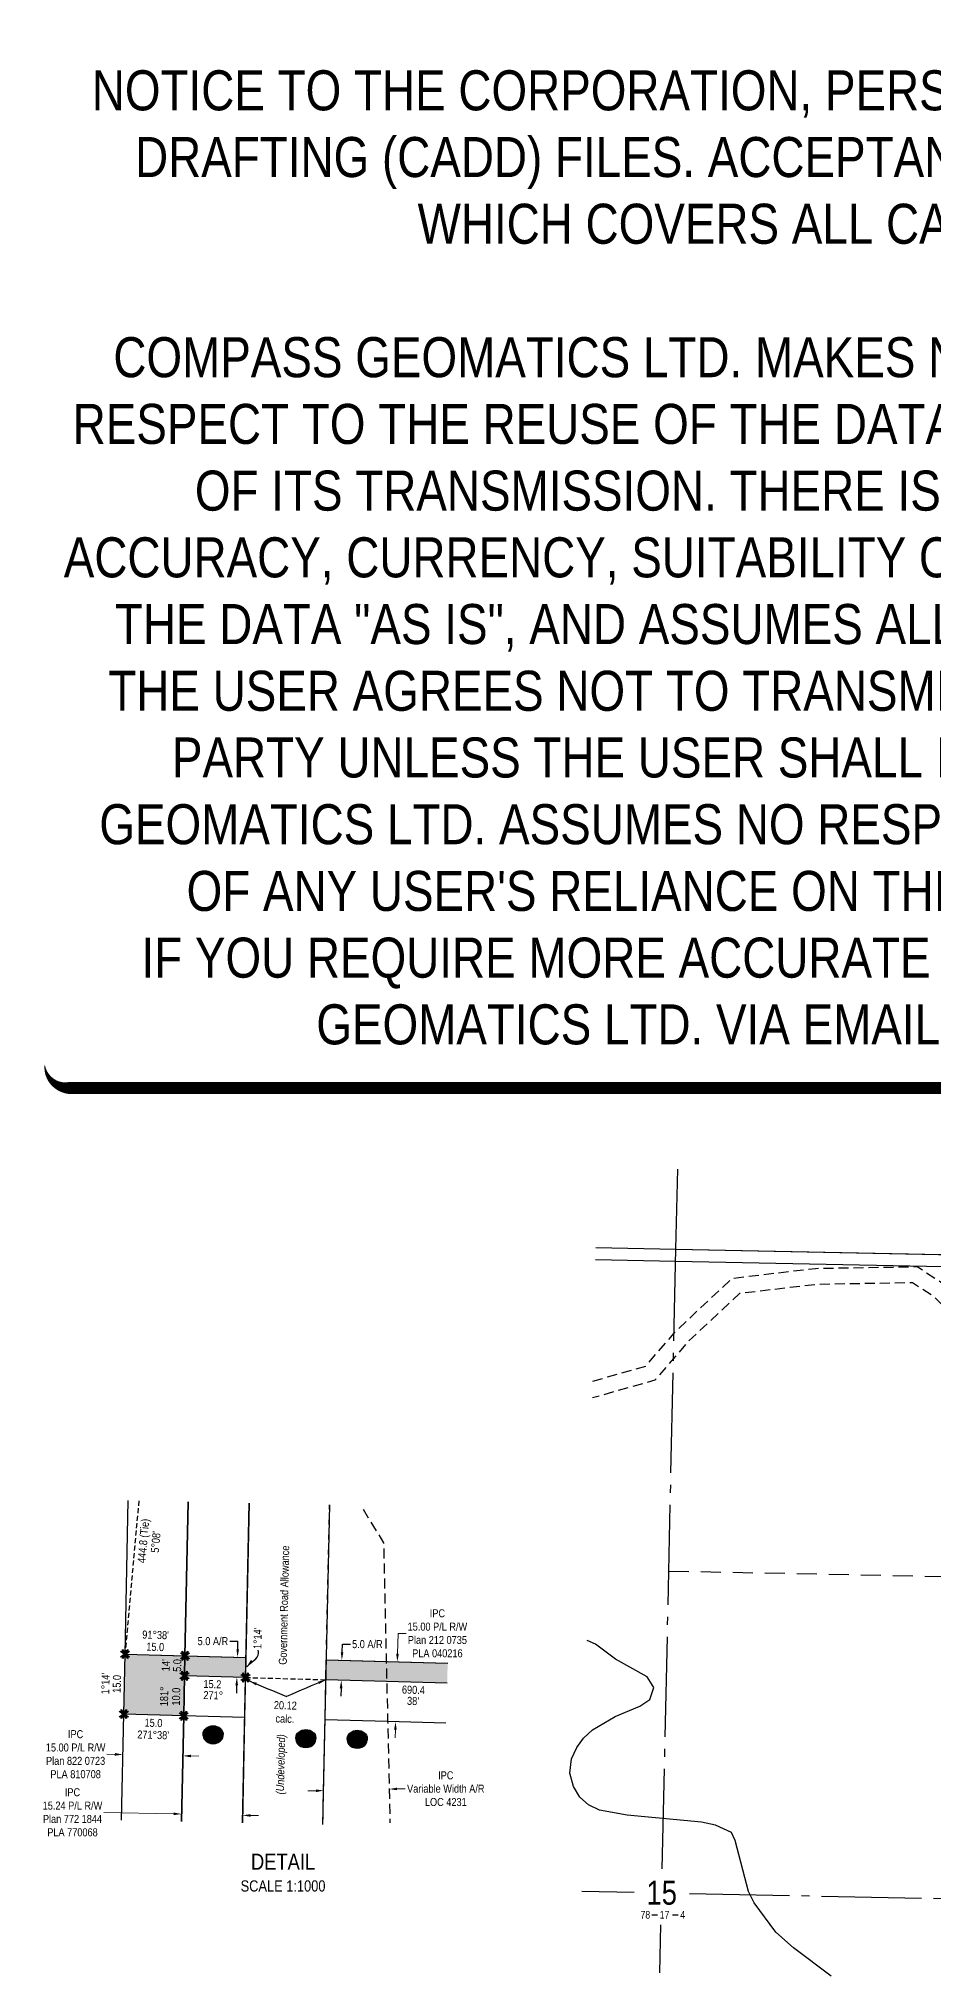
# Model space of a CAD drawing. Extents: x 401671 to 405002, y 6180217 to 6182685.
# Drawn here: x 401671 to 402789, y 6180265 to 6182685 of the extents above; entities that cross this region are included whole.
import ezdxf
from ezdxf.enums import TextEntityAlignment as Align

# ---------------------------------------------------------------- set-up
doc = ezdxf.new("R2010")
doc.units = 0
doc.header["$LTSCALE"] = 5
doc.header["$PDSIZE"] = 0.5
for name, pattern in [('foc-ACCESSROAD', [3.75, 2.5, -1.25]), ('foc-LSD', [8, 5, -3]), ('foc-QUARTERLINE', [33, 25, -3, 2, -3]), ('foc-TIELINE', [1.875, 1.25, -0.625]), ('foc-TRAV', [1.875, 1.25, -0.625])]:
    doc.linetypes.add(name, pattern=pattern)
doc.layers.get('Defpoints').update_dxf_attribs({"color": 9})
for name, color, linetype in [('10', 1, 'Continuous'), ('9', 3, 'Continuous'), ('C-AR', 13, 'foc-ACCESSROAD'), ('C-RW', 13, 'Continuous'), ('DETAIL-T', 7, 'Continuous'), ('L-BD', 7, 'Continuous'), ('L-BD1', 253, 'Continuous'), ('L-MON', 1, 'Continuous'), ('L-QSEC', 8, 'foc-QUARTERLINE'), ('L-ROAD-T', 7, 'Continuous'), ('L-SEC', 7, 'Continuous'), ('L-SECLBL', 7, 'Continuous'), ('L-SECTION-LSD', 7, 'foc-LSD'), ('L-TIE', 7, 'foc-TIELINE'), ('P-CROSSINGS', 250, 'Continuous'), ('P-PROPOSED', 10, 'Continuous'), ('P-PROPOSED-H', 21, 'Continuous'), ('P-TRAV', 4, 'foc-TRAV'), ('P-TXT', 4, 'Continuous'), ('T-WATER', 160, 'Continuous')]:
    doc.layers.add(name, color=color, linetype=linetype)
for name, color, linetype, lineweight in [('C-AR-T', 13, 'Continuous', 9), ('C-RW-T', 13, 'Continuous', 9), ('T-TEXT', 48, 'Continuous', 18)]:
    doc.layers.add(name, color=color, linetype=linetype, lineweight=lineweight)
doc.layers.add('DISCLAIMER', color=7, linetype='Continuous', plot=False)
doc.styles.add('80', font='ARIALN.TTF', dxfattribs={"height": 10})
doc.styles.add('80CG', font='ARIALN.TTF', dxfattribs={"height": 10})
doc.styles.add('80L', font='ARIALN.TTF', dxfattribs={"height": 10})
doc.styles.add('80LS', font='ARIALNI.TTF', dxfattribs={"height": 10})
doc.styles.add('Crossing', font='ARIALN.TTF', dxfattribs={"height": 10})
doc.styles.add('foc-LtypeFont', font='ARIALN.TTF', dxfattribs={"height": 7.35})
doc.styles.add('SIMPLEX', font='ARIALN.TTF')
doc.linetypes.add('foc-TOPO-flowdirection-NOLINE', pattern='A,0,[">",foc-LtypeFont,S=0.3,R=0,X=0,Y=-0.945],-20,[">",foc-LtypeFont,S=0.3,R=0,X=0,Y=-0.945],0', length=20)
doc.dimstyles.new('Compass 5 000', dxfattribs={"dimscale": 5, "dimtxt": 9, "dimasz": 2, "dimexe": 0.2, "dimexo": 0.0625, "dimgap": 0.5, "dimtad": 0, "dimtih": 1, "dimtoh": 1, "dimzin": 0, "dimdsep": 46, "dimtxsty": '80CG', "dimcen": 0.1, "dimse1": 1, "dimse2": 1, "dimclrd": 256, "dimclrt": 256, "dimaunit": 1, "dimadec": 4, "dimazin": 0, "dimtfac": 0.06, "dimtofl": 0, "dimtmove": 0, "dimatfit": 1, "dimfxl": 0.2, "dimtolj": 1, "dimtzin": 0, "dimlwd": -1, "dimarcsym": 0})

# ---------------------------------------------------------------- blocks, each defined once
blk = doc.blocks.new('L-SECLBL')
at = {"layer": '9', "color": 7}
for p, q in [((-5.1, -27.8), (-12.3, -27.8)), ((20.7, -27.8), (13.5, -27.8))]:
    blk.add_line(p, q, dxfattribs=at)
at = {"layer": '10', "color": 2, "style": 'SIMPLEX'}
blk.add_attdef('SEC', text='', height=30, dxfattribs=at).set_placement((0, 0), align=Align.MIDDLE)
at = {"layer": '10', "color": 5, "style": '80L'}
blk.add_attdef('TWP', text='', height=9.5, dxfattribs=at).set_placement((-14.4, -27.4), align=Align.MIDDLE_RIGHT)
blk.add_attdef('RGE', text='', height=9.5, dxfattribs=at).set_placement((3.6, -27.4), align=Align.MIDDLE_CENTER)
blk.add_attdef('MER', text='', height=9.5, dxfattribs=at).set_placement((23.2, -27.4), align=Align.MIDDLE_LEFT)
blk = doc.blocks.new('TEMP')
h = blk.add_hatch(color=255)
h.dxf.hatch_style = 1
h.paths.add_polyline_path([(0, 0.25), (-0.67, 1.15), (-0.67, 0.67), (-1.15, 0.67), (-0.25, 0), (-1.15, -0.67), (-0.67, -0.67), (-0.67, -1.15), (0, -0.25), (0.67, -1.15), (0.67, -0.67), (1.15, -0.67), (0.25, 0), (1.15, 0.67), (0.67, 0.67), (0.67, 1.15)])
h.paths.add_polyline_path([(0.57, 0.85), (0.57, 0.57), (0.85, 0.57), (0.08, 0), (0.85, -0.57), (0.57, -0.57), (0.57, -0.85), (0, -0.08), (-0.57, -0.85), (-0.57, -0.57), (-0.85, -0.57), (-0.08, 0), (-0.85, 0.57), (-0.57, 0.57), (-0.57, 0.85), (0, 0.08)], flags=16)
h = blk.add_hatch(color=1)
h.dxf.hatch_style = 1
h.paths.add_polyline_path([(0, 0.08), (-0.57, 0.85), (-0.57, 0.57), (-0.85, 0.57), (-0.08, 0), (-0.85, -0.57), (-0.57, -0.57), (-0.57, -0.85), (0, -0.08), (0.57, -0.85), (0.57, -0.57), (0.85, -0.57), (0.08, 0), (0.85, 0.57), (0.57, 0.57), (0.57, 0.85)])
at = {"color": 1}
for p, q in [((-0.08, 0), (0.08, 0)), ((0, 0.08), (0, -0.08))]:
    blk.add_line(p, q, dxfattribs=at)
at = {"color": 255, "flags": 128}
blk.add_lwpolyline([(-0.25, 0), (-1.15, 0.67), (-0.67, 0.67), (-0.67, 1.15), (0, 0.25), (0.67, 1.15), (0.67, 0.67), (1.15, 0.67), (0.25, 0), (1.15, -0.67), (0.67, -0.67), (0.67, -1.15), (0, -0.25), (-0.67, -1.15), (-0.67, -0.67), (-1.15, -0.67)], close=True, dxfattribs=at)
at = {"color": 1, "flags": 128}
blk.add_lwpolyline([(-0.08, 0), (-0.85, 0.57), (-0.57, 0.57), (-0.57, 0.85), (0, 0.08), (0.57, 0.85), (0.57, 0.57), (0.85, 0.57), (0.08, 0), (0.85, -0.57), (0.57, -0.57), (0.57, -0.85), (0, -0.08), (-0.57, -0.85), (-0.57, -0.57), (-0.85, -0.57)], close=True, dxfattribs=at)
blk = doc.blocks.new('*D433')
at = {"layer": 'C-AR-T', "transparency": 16777216}
for p, q in [((402119.1, 6180498.6), (402129.1, 6180498.8)), ((402017.5, 6180496.3), (402007.5, 6180496))]:
    blk.add_line(p, q, dxfattribs=at)
for points in [[(402017.5, 6180497.9), (402017.5, 6180494.6), (402027.5, 6180496.5)], [(402119.1, 6180500.2), (402119.1, 6180496.9), (402109.1, 6180498.3)]]:
    blk.add_solid(points, dxfattribs=at)
at = {"layer": 'Defpoints', "color": 0, "transparency": 16777216}
for p in [(402027.3, 6180506), (402108.9, 6180507.8), (402109.1, 6180498.3)]:
    blk.add_point(p, dxfattribs=at)
at = {"layer": 'C-AR-T', "transparency": 16777216, "insert": (402179.9, 6180498.8), "char_height": 10, "attachment_point": 5, "style": '80CG'}
blk.add_mtext('\\A1;IPC\\PVariable Width A/R\\PLOC 4231', dxfattribs=at)
blk = doc.blocks.new('*D434')
at = {"layer": 'C-RW-T', "transparency": 16777216}
for p, q in [((401766.3, 6180541.7), (401756.3, 6180541.9)), ((401861.2, 6180539.7), (401871.2, 6180539.4))]:
    blk.add_line(p, q, dxfattribs=at)
for points in [[(401766.3, 6180543.4), (401766.2, 6180540), (401776.3, 6180541.5)], [(401861.3, 6180541.3), (401861.2, 6180538), (401851.2, 6180539.9)]]:
    blk.add_solid(points, dxfattribs=at)
at = {"layer": 'Defpoints', "color": 0, "transparency": 16777216}
for p in [(401776.3, 6180541.5), (401775.3, 6180496.3), (401850.3, 6180494.7)]:
    blk.add_point(p, dxfattribs=at)
at = {"layer": 'C-RW-T', "transparency": 16777216, "insert": (401717.2, 6180541.9), "char_height": 10, "attachment_point": 5, "style": '80CG'}
blk.add_mtext('\\A1;IPC\\P15.00 P/L R/W\\PPlan 822 0723\\PPLA 810708', dxfattribs=at)
blk = doc.blocks.new('*D435')
at = {"layer": 'C-RW-T', "transparency": 16777216}
for p, q in [((401839.7, 6180467.4), (401752.3, 6180469.3)), ((401935.8, 6180465.4), (401945.8, 6180465.2))]:
    blk.add_line(p, q, dxfattribs=at)
for points in [[(401839.7, 6180469.1), (401839.6, 6180465.8), (401849.7, 6180467.2)], [(401935.9, 6180467), (401935.8, 6180463.7), (401925.8, 6180465.6)]]:
    blk.add_solid(points, dxfattribs=at)
at = {"layer": 'Defpoints', "color": 0, "transparency": 16777216}
for p in [(401849.7, 6180467.5), (401849.7, 6180467.2), (401925.8, 6180465.9)]:
    blk.add_point(p, dxfattribs=at)
at = {"layer": 'C-RW-T', "transparency": 16777216, "insert": (401713.3, 6180469.3), "char_height": 10, "attachment_point": 5, "style": '80CG'}
blk.add_mtext('\\A1;IPC\\P15.24 P/L R/W\\PPlan 772 1844\\PPLA 770068', dxfattribs=at)
blk = doc.blocks.new('xing2')
h = blk.add_hatch(color=50)
h.dxf.hatch_style = 1
edge = h.paths.add_edge_path()
edge.add_ellipse((0, 0), major_axis=(-12.5, 0), ratio=0.816297, start_angle=0, end_angle=360)
h = blk.add_hatch(color=250)
h.dxf.hatch_style = 1
edge = h.paths.add_edge_path()
edge.add_ellipse((0, -2), major_axis=(-12.5, 0), ratio=0.816297, start_angle=0, end_angle=180)
edge.add_line((12.5, -2), (12.5, 0))
edge.add_ellipse((0, 0), major_axis=(-12.5, 0), ratio=0.816297, start_angle=0, end_angle=180, ccw=False)
edge.add_line((-12.5, 0), (-12.5, -2))
at = {"color": 250}
blk.add_ellipse((0, 0), major_axis=(-12.5, 0), ratio=0.816297, dxfattribs=at)
blk.add_ellipse((0, -2), major_axis=(-12.5, 0), ratio=0.816297, start_param=0, end_param=3.141593, dxfattribs=at)
at = {"color": 250, "style": 'Crossing'}
blk.add_attdef('CROSSING', text='', height=9, dxfattribs=at).set_placement((0.1, 0), align=Align.MIDDLE_CENTER)
at = {"color": 250, "style": 'Crossing', "flags": 1}
for tag, p in [('DESCRIPTION', (0.1, -25.8)), ('OWNER', (0.1, -12.5)), ('LOCATION', (0.1, -39.3)), ('DWG_REF', (0.1, -52.8))]:
    blk.add_attdef(tag, text='', height=9, dxfattribs=at).set_placement(p, align=Align.MIDDLE_CENTER)
blk = doc.blocks.new('*D473')
at = {"layer": 'C-RW-T', "transparency": 16777216}
for p, q in [((402119.6, 6180667.4), (402120.3, 6180692.9)), ((402120.3, 6180692.9), (402130.3, 6180692.9)), ((402116.9, 6180572.5), (402116.6, 6180562.5))]:
    blk.add_line(p, q, dxfattribs=at)
for points in [[(402117.9, 6180667.4), (402121.2, 6180667.3), (402119.3, 6180657.4)], [(402115.2, 6180572.5), (402118.5, 6180572.4), (402117.2, 6180582.5)]]:
    blk.add_solid(points, dxfattribs=at)
at = {"layer": 'Defpoints', "color": 0, "transparency": 16777216}
for p in [(402119.3, 6180657.4), (402170.7, 6180655.9), (402168.6, 6180581)]:
    blk.add_point(p, dxfattribs=at)
at = {"layer": 'C-RW-T', "transparency": 16777216, "insert": (402169.4, 6180692.9), "char_height": 10, "attachment_point": 5, "style": '80CG'}
blk.add_mtext('\\A1;IPC\\P15.00 P/L R/W\\PPlan 212 0735\\PPLA 040216', dxfattribs=at)
blk = doc.blocks.new('*D476')
at = {"layer": 'Defpoints', "color": 0, "transparency": 16777216}
for p in [(402050, 6180659.4), (402067.7, 6180658.9), (402066.9, 6180633.9)]:
    blk.add_point(p, dxfattribs=at)
at = {"layer": 'P-TXT', "transparency": 16777216}
for p, q in [((402050.3, 6180669.4), (402050.6, 6180679.4)), ((402050.6, 6180679.4), (402060.6, 6180679.4)), ((402049, 6180624.4), (402048.7, 6180614.4))]:
    blk.add_line(p, q, dxfattribs=at)
for points in [[(402048.6, 6180669.4), (402051.9, 6180669.3), (402050, 6180659.4)], [(402047.3, 6180624.4), (402050.7, 6180624.3), (402049.3, 6180634.4)]]:
    blk.add_solid(points, dxfattribs=at)
at = {"layer": 'P-TXT', "transparency": 16777216, "insert": (402081.9, 6180679.4), "char_height": 10, "attachment_point": 5, "style": '80CG'}
blk.add_mtext('\\A1;5.0 A/R', dxfattribs=at)
blk = doc.blocks.new('*D477')
at = {"layer": 'Defpoints', "color": 0, "transparency": 16777216}
for p in [(401912.3, 6180663.3), (401919.5, 6180663.1), (401911.6, 6180638.3)]:
    blk.add_point(p, dxfattribs=at)
at = {"layer": 'P-TXT', "transparency": 16777216}
for p, q in [((401910.1, 6180683.1), (401920.1, 6180683.1)), ((401919.8, 6180673.1), (401920.1, 6180683.1)), ((401918.5, 6180628.1), (401918.3, 6180618.1))]:
    blk.add_line(p, q, dxfattribs=at)
for points in [[(401918.2, 6180673.1), (401921.5, 6180673), (401919.5, 6180663.1)], [(401916.9, 6180628.1), (401920.2, 6180628), (401918.8, 6180638.1)]]:
    blk.add_solid(points, dxfattribs=at)
at = {"layer": 'P-TXT', "transparency": 16777216, "insert": (401888.8, 6180683.1), "char_height": 10, "attachment_point": 5, "style": '80CG'}
blk.add_mtext('\\A1;5.0 A/R', dxfattribs=at)
blk = doc.blocks.new('Disclaimer_Legal')
at = {"layer": 'DISCLAIMER', "color": 254, "flags": 128}
blk.add_lwpolyline([(-3612.9, -1104.6, 37.5, 37.5, 0), (4096.1, -1104.6, 37.5, 37.5, 0.414214), (4171.1, -1029.6, 37.5, 37.5, 0), (4171.1, 2078.7, 37.5, 0, 0.414214), (4096.1, 2153.7, 0, 0, 0), (-3612.9, 2153.7, 0, 0, 0.414214), (-3687.9, 2078.7, 0, 0, 0), (-3687.9, -1029.6, 0, 37.5, 0.414214)], format="xyseb", close=True, dxfattribs=at)
at = {"layer": 'DISCLAIMER', "color": 254, "insert": (241.6, 533.9), "char_height": 125, "width": 7717.568, "attachment_point": 5, "style": '80'}
blk.add_mtext('NOTICE TO THE CORPORATION, PERSON &/OR PERSONS REGARDING THIS COMPUTER AIDED DESIGN AND DRAFTING (CADD) FILES. ACCEPTANCE OF THE CADD DATA IS BASED ON THE FOLLOWING DISCLAIMER WHICH COVERS ALL CADD DATA RECIEVED FROM COMPASS GEOMATICS LTD.\\P{\\fArial Narrow|b1|i0|c0|p34;DISCLAIMER}\\PCOMPASS GEOMATICS LTD. MAKES NO REPRESENTATION OR WARRANTIES, EXPRESS OR IMPLIED, WITH RESPECT TO THE REUSE OF THE DATA PROVIDED HEREWITH, REGARDLESS OF ITS FORMAT OR THE MEANS OF ITS TRANSMISSION. THERE IS NO GUARANTEE OR REPRESENTATION TO THE USER AS TO THE ACCURACY, CURRENCY, SUITABILITY OR RELIABILITY OF THIS DATA FOR ANY PURPOSE. THE USER ACCEPTS THE DATA "AS IS", AND ASSUMES ALL RISKS ASSOCIATED WITH ITS USE. BY ACCEPTANCE OF THIS DATA, THE USER AGREES NOT TO TRANSMIT THIS DATA OR PROVIDE ACCESS OR ANY PART OF IT TO ANOTHER PARTY UNLESS THE USER SHALL INCLUDE WITH THE DATA A COPY OF THIS DISCLAIMER. COMPASS GEOMATICS LTD. ASSUMES NO RESPONSIBILITY FOR ACTUAL OR CONSEQUENTIAL DAMAGE AS A RESULT OF ANY USER\'S RELIANCE ON THIS DATA. THIS CADD FILE IS FOR ILLUSTRATION PURPOSES ONLY.\\PIF YOU REQUIRE MORE ACCURATE INFORMATION, PLEASE CONTACT DARCI ANGLEHART AT COMPASS GEOMATICS LTD. VIA EMAIL: darci.anglehart@compassgeomatics.ca OR CELL: 506-961-7292', dxfattribs=at)

msp = doc.modelspace()

# ---------------------------------------------------------------- hatches: boundary and pattern name
at = {"layer": 'P-PROPOSED-H'}
h = msp.add_hatch(color=256, dxfattribs=at)
h.dxf.hatch_style = 1
h.paths.add_polyline_path([(401852.309, 6180589.98), (401777.366, 6180592.11), (401778.977, 6180667.066), (401853.921, 6180664.937)])
h = msp.add_hatch(color=256, dxfattribs=at)
h.dxf.hatch_style = 1
h.paths.add_polyline_path([(401853.921, 6180664.937), (401930.066, 6180662.774), (401929.529, 6180637.788), (401853.384, 6180639.951)])
h = msp.add_hatch(color=256, dxfattribs=at)
h.dxf.hatch_style = 1
h.paths.add_polyline_path([(402181.567, 6180630.626), (402030.053, 6180634.931), (402030.59, 6180659.916), (402182.277, 6180655.606)])

# ---------------------------------------------------------------- linework, layer by layer
at = {"layer": 'C-AR', "flags": 128}
for points in [[(402363.831, 6181008.076), (402429.907, 6181026.861), (402465.131, 6181067.729), (402468.321, 6181071.43), (402538.019, 6181136.58), (402642.065, 6181148.865), (402769.257, 6181151.124), (402803.672, 6181128.39), (402861.883, 6181070.536), (402890.739, 6181066.222), (403002.392, 6181090.396), (403241.005, 6181142.112), (403259.886, 6181144.709), (403268.099, 6181145.839), (403271.947, 6181146.368), (403271.842, 6181141.494), (403271.509, 6181125.997), (403244.515, 6181122.285), (403006.652, 6181070.731), (402891.402, 6181045.778), (402852.38, 6181051.611), (402790.909, 6181112.705), (402763.374, 6181130.895), (402643.427, 6181128.764), (402546.937, 6181117.37), (402482.853, 6181057.472), (402464.435, 6181036.102), (402441.211, 6181009.157), (402363.368, 6180987.024)], [(402026.149, 6180454.067), (402028.962, 6180584.918), (402030.574, 6180659.917), (402034.734, 6180853.439)], [(402076.583, 6180847.894), (402102.115, 6180805.867), (402105.485, 6180657.78), (402107.195, 6180582.689), (402110.077, 6180455.976)]]:
    msp.add_lwpolyline(points, dxfattribs=at)
at = {"layer": 'C-RW'}
for points in [[(402367.5, 6181174.884), (402467.443, 6181172.882), (403246.972, 6181157.227), (403254.644, 6181157.074), (403255.738, 6181157.051), (403263.41, 6181156.898), (403272.17, 6181156.723), (403271.947, 6181146.368), (403271.842, 6181141.494), (403241.002, 6181142.111), (402467.108, 6181157.653), (402367.165, 6181159.66)], [(401774.509, 6180459.477), (401777.36, 6180592.068), (401778.972, 6180667.066), (401783.095, 6180858.847)], [(401849.468, 6180457.865), (401852.308, 6180589.94), (401853.92, 6180664.939), (401858.054, 6180857.236)], [(401858.054, 6180857.236), (401853.92, 6180664.939), (401852.308, 6180589.94), (401849.468, 6180457.865)], [(401934.21, 6180855.598), (401930.064, 6180662.774), (401928.451, 6180587.775), (401925.624, 6180456.228)], [(402180.146, 6180580.617), (402107.195, 6180582.689), (402028.962, 6180584.918), (402030.574, 6180659.917), (402105.485, 6180657.78), (402182.277, 6180655.598)]]:
    msp.add_lwpolyline(points, dxfattribs=at)
msp.add_lwpolyline([(401930.066, 6180662.774), (401928.455, 6180587.817), (401777.366, 6180592.11), (401778.977, 6180667.066), (401930.066, 6180662.774)], close=True, dxfattribs=at)
at = {"layer": 'L-QSEC'}
for p, q in [((402467.443, 6181172.882), (402469.729, 6181272.82)), ((402450.416, 6180398.71), (402467.443, 6181172.882)), ((402349.813, 6180370.704), (402415.221, 6180369.403)), ((402484.49, 6180368.025), (403254.886, 6180352.7)), ((402447.558, 6180268.778), (402448.876, 6180328.727))]:
    msp.add_line(p, q, dxfattribs=at)
at = {"layer": 'L-SEC'}
for p, q in [((402367.5, 6181174.889), (402467.443, 6181172.882)), ((402467.443, 6181172.882), (403272.17, 6181156.723)), ((401925.626, 6180456.228), (401934.211, 6180855.598)), ((402026.165, 6180454.067), (402034.75, 6180853.437))]:
    msp.add_line(p, q, dxfattribs=at)
at = {"layer": 'L-SECTION-LSD', "flags": 128}
msp.add_lwpolyline([(402458.6, 6180770.799), (403263.527, 6180754.712)], dxfattribs=at)
at = {"layer": 'L-TIE', "flags": 128}
msp.add_lwpolyline([(401796.167, 6180858.566), (401778.977, 6180667.066)], dxfattribs=at)
at = {"layer": 'P-PROPOSED', "flags": 128}
for points in [[(401852.309, 6180589.98), (401777.366, 6180592.11), (401778.977, 6180667.066), (401853.921, 6180664.937)], [(401853.921, 6180664.937), (401930.066, 6180662.774), (401929.529, 6180637.788), (401853.384, 6180639.951)]]:
    msp.add_lwpolyline(points, close=True, dxfattribs=at)
msp.add_lwpolyline([(402181.567, 6180630.626), (402030.053, 6180634.931), (402030.59, 6180659.916), (402182.277, 6180655.606)], dxfattribs=at)
at = {"layer": 'P-TRAV', "flags": 128}
msp.add_lwpolyline([(401929.529, 6180637.788), (402030.053, 6180634.931)], dxfattribs=at)
at = {"layer": 'T-WATER', "flags": 128}
msp.add_lwpolyline([(402661.757, 6180264.517), (402614.355, 6180299.962), (402592.406, 6180319.681), (402565.191, 6180356.059), (402558.226, 6180370.445), (402541.373, 6180434.258), (402537.084, 6180444.258), (402517.035, 6180453.448), (402499.649, 6180457.134), (402406.673, 6180465.941), (402371.906, 6180472.098), (402358.081, 6180478.464), (402347.298, 6180488.151), (402339.352, 6180501.572), (402335.008, 6180518.042), (402337.069, 6180536.25), (402343.547, 6180550.262), (402352.21, 6180562.022), (402363.313, 6180572.454), (402391.516, 6180589.087), (402422.594, 6180601.924), (402435.089, 6180610.186), (402439.92, 6180625.446), (402431.755, 6180638.429), (402391.815, 6180660.645), (402367, 6180679.42), (402356.704, 6180684.046)], dxfattribs=at)
at = {"layer": 'T-WATER', "linetype": 'foc-TOPO-flowdirection-NOLINE', "flags": 128}
msp.add_lwpolyline([(402661.757, 6180264.517), (402614.355, 6180299.962), (402592.406, 6180319.681), (402565.191, 6180356.059), (402558.226, 6180370.445), (402541.373, 6180434.258), (402537.084, 6180444.258), (402517.035, 6180453.448), (402499.649, 6180457.134), (402406.673, 6180465.941), (402371.906, 6180472.098), (402358.081, 6180478.464), (402347.298, 6180488.151), (402339.352, 6180501.572), (402335.008, 6180518.042), (402337.069, 6180536.25), (402343.547, 6180550.262), (402352.21, 6180562.022), (402363.313, 6180572.454), (402391.516, 6180589.087), (402422.594, 6180601.924), (402435.089, 6180610.186), (402439.92, 6180625.446), (402431.755, 6180638.429), (402391.815, 6180660.645), (402367, 6180679.42), (402356.704, 6180684.046)], dxfattribs=at)

# ---------------------------------------------------------------- block references
at = {"xscale": 0.4, "yscale": 0.4, "zscale": 0.4}
msp.add_blockref('Disclaimer_Legal', (403153.751, 6181816.084), dxfattribs=at)
at = {"layer": 'L-MON', "color": 5, "xscale": 4.998139999999989, "yscale": 4.998139999999989, "zscale": 4.998139999999989}
for p in [(401778.977, 6180667.066), (401853.921, 6180664.937), (401777.366, 6180592.11)]:
    msp.add_blockref('TEMP', p, dxfattribs=at)
at = {"layer": 'L-SECLBL', "color": 3, "xscale": 0.999628, "yscale": 0.999628, "zscale": 0.999628}
msp.add_blockref('L-SECLBL', (402449.756, 6180368.716), dxfattribs=at).add_auto_attribs({'SEC': '15', 'TWP': '78', 'RGE': '17', 'MER': '4'})
at = {"layer": 'P-CROSSINGS', "color": 5, "xscale": 0.999628, "yscale": 0.999628, "zscale": 0.999628}
for p, values in [((401889.03, 6180567.237), {'CROSSING': 'X3'}), ((402004.947, 6180562.396), {'CROSSING': 'X2'}), ((402069.269, 6180561.616), {'CROSSING': 'X1'})]:
    msp.add_blockref('xing2', p, dxfattribs=at).add_auto_attribs(values)

# ---------------------------------------------------------------- texts
at = {"layer": 'DETAIL-T', "color": 3, "insert": (401976.477, 6180393.908), "char_height": 19.99256, "width": 105.46635, "attachment_point": 5, "style": '80CG'}
msp.add_mtext('DETAIL\\P{\\H0.7x;SCALE 1:1000}', dxfattribs=at)
at = {"layer": 'L-BD', "color": 3, "style": '80L'}
msp.add_text("1°14'", height=9.9963, rotation=88.7684, dxfattribs=at).set_placement((401944.636, 6180686.737), align=Align.MIDDLE)
at = {"layer": 'L-BD1', "color": 5, "style": '80L'}
for s, height, rotation, p in [('444.8 (Tie)', 9.99628, 84.8705, (401803.106, 6180808.365)), ("5°08'", 9.9963, 84.8705, (401817.294, 6180807.091)), ("91°38'", 9.9963, 358.3724, (401817.159, 6180690.982)), ('15.0', 9.9963, 358.3724, (401816.733, 6180675.994)), ("1°14'", 9.9963, 88.7686, (401754.431, 6180630.082)), ('15.0', 9.9963, 88.7686, (401768.673, 6180629.776)), ('690.4', 9.9963, 358.3724, (402139.419, 6180622.329)), ("271°38'", 9.9963, 358.3724, (401814.128, 6180566.064)), ('15.0', 9.9963, 358.3724, (401814.554, 6180581.053))]:
    msp.add_text(s, height=height, rotation=rotation, dxfattribs=at).set_placement(p, align=Align.MIDDLE)
at = {"layer": 'L-BD1', "color": 3, "style": '80L'}
for s, p in [("14'", (401829.919, 6180653.08)), ('5.0', (401844.16, 6180652.774)), ('181°', (401827.832, 6180614.18)), ('10.0', (401842.823, 6180613.858))]:
    msp.add_text(s, height=9.9963, rotation=88.7686, dxfattribs=at).set_placement(p, align=Align.MIDDLE)
at = {"layer": 'L-BD1', "style": '80L'}
msp.add_text('15.2', height=9.9963, rotation=358.3724, dxfattribs=at).set_placement((401888.174, 6180629.463), align=Align.MIDDLE)
at = {"layer": 'L-ROAD-T', "style": '80L'}
msp.add_text('Government Road Allowance', height=9.99628, rotation=88.768499, dxfattribs=at).set_placement((401977.647, 6180728.118), align=Align.MIDDLE_CENTER)
at = {"layer": 'P-TXT', "insert": (401979.473, 6180607.933), "char_height": 9.9963, "width": 28.15228, "attachment_point": 2, "rotation": 358.3724, "style": '80L'}
msp.add_mtext('20.12\\Pcalc.', dxfattribs=at)
at = {"layer": 'T-TEXT', "style": '80LS'}
msp.add_text('(Undeveloped)', height=9.99628, rotation=88.768499, dxfattribs=at).set_placement((401973.357, 6180529.27), align=Align.MIDDLE_CENTER)

# ---------------------------------------------------------------- dimensions: what is measured, and where the dimension line sits
at = {"layer": 'C-AR-T'}
dim = msp.add_aligned_dim(p1=(402027.281, 6180505.981), p2=(402108.898, 6180507.838), distance=-9.506, text='IPC\\PVariable Width A/R\\PLOC 4231', dimstyle='Compass 5 000', dxfattribs=at)
dim.commit()
dim.dimension.update_dxf_attribs({"geometry": '*D433', "text_midpoint": (402179.89, 6180498.789)})
at = {"layer": 'C-RW-T'}
dim = msp.add_linear_dim(base=(401849.669, 6180467.221), p1=(401925.833, 6180465.864), p2=(401849.675, 6180467.501), angle=178.768435, text='IPC\\P15.24 P/L R/W\\PPlan 772 1844\\PPLA 770068', dimstyle='Compass 5 000', dxfattribs=at)
dim.commit()
dim.dimension.update_dxf_attribs({"geometry": '*D435', "text_midpoint": (401713.257, 6180469.314), "dimtype": 161})
at = {"layer": 'P-TXT'}
dim = msp.add_linear_dim(base=(402049.99, 6180659.366), p1=(402066.949, 6180633.883), p2=(402067.659, 6180658.864), angle=88.372418, text='5.0 A/R', dimstyle='Compass 5 000', dxfattribs=at)
dim.commit()
dim.dimension.update_dxf_attribs({"geometry": '*D476', "text_midpoint": (402081.854, 6180679.358), "dimtype": 161})

# ---------------------------------------------------------------- leaders
at = {"layer": 'L-BD', "color": 3, "path_type": 1}
msp.add_leader([(401931.072, 6180651.272), (401945.746, 6180668.056), (401945.42, 6180671.967)], dimstyle='Compass 5 000', override={"dimgap": 0.5, "dimtad": 0}, dxfattribs=at)
at = {"layer": 'P-TXT', "path_type": 1}
for points in [[(401933.946, 6180633.392), (401980.854, 6180614.081)], [(402030.07, 6180634.974), (401980.854, 6180614.081)]]:
    msp.add_leader(points, dimstyle='Compass 5 000', override={"dimgap": 0.5, "dimtad": 0}, dxfattribs=at)

# ---------------------------------------------------------------- next in the draw order: texts
at = {"layer": 'L-BD1', "color": 5, "char_height": 9.9963, "width": 39.89767, "attachment_point": 2, "rotation": 358.3724, "style": '80L', "bg_fill": 2}
for s, insert in [('271°', (401889.402, 6180620.507)), ("38'", (402139.096, 6180613.412))]:
    msp.add_mtext(s, dxfattribs=dict(at, insert=insert))

# ---------------------------------------------------------------- next in the draw order: block references
at = {"layer": 'L-MON', "color": 5, "xscale": 4.998139999999989, "yscale": 4.998139999999989, "zscale": 4.998139999999989}
for p in [(401853.384, 6180639.951), (401929.529, 6180637.788), (401852.309, 6180589.98)]:
    msp.add_blockref('TEMP', p, dxfattribs=at)

# ---------------------------------------------------------------- next in the draw order: dimensions: what is measured, and where the dimension line sits
at = {"layer": 'C-RW-T'}
for base, p1, p2, angle, text, picture, middle in [((402119.284, 6180657.388), (402168.61, 6180580.993), (402170.739, 6180655.926), 88.37257, 'IPC\\P15.00 P/L R/W\\PPlan 212 0735\\PPLA 040216', '*D473', (402169.379, 6180692.911)), ((401776.272, 6180541.481), (401850.26, 6180494.688), (401775.301, 6180496.299), 178.768506, 'IPC\\P15.00 P/L R/W\\PPlan 822 0723\\PPLA 810708', '*D434', (401717.191, 6180541.911))]:
    dim = msp.add_linear_dim(base=base, p1=p1, p2=p2, angle=angle, text=text, dimstyle='Compass 5 000', dxfattribs=at)
    dim.commit()
    dim.dimension.update_dxf_attribs({"geometry": picture, "text_midpoint": middle, "dimtype": 161})
at = {"layer": 'P-TXT'}
dim = msp.add_linear_dim(base=(401919.539, 6180663.072), p1=(401911.605, 6180638.297), p2=(401912.315, 6180663.278), angle=88.372418, text='5.0 A/R', dimstyle='Compass 5 000', override={"dimtmove": 1}, dxfattribs=at)
dim.commit()
dim.dimension.update_dxf_attribs({"geometry": '*D477', "text_midpoint": (401913.641, 6180680.78), "dimtype": 161})

doc.saveas('drawing.dxf')
